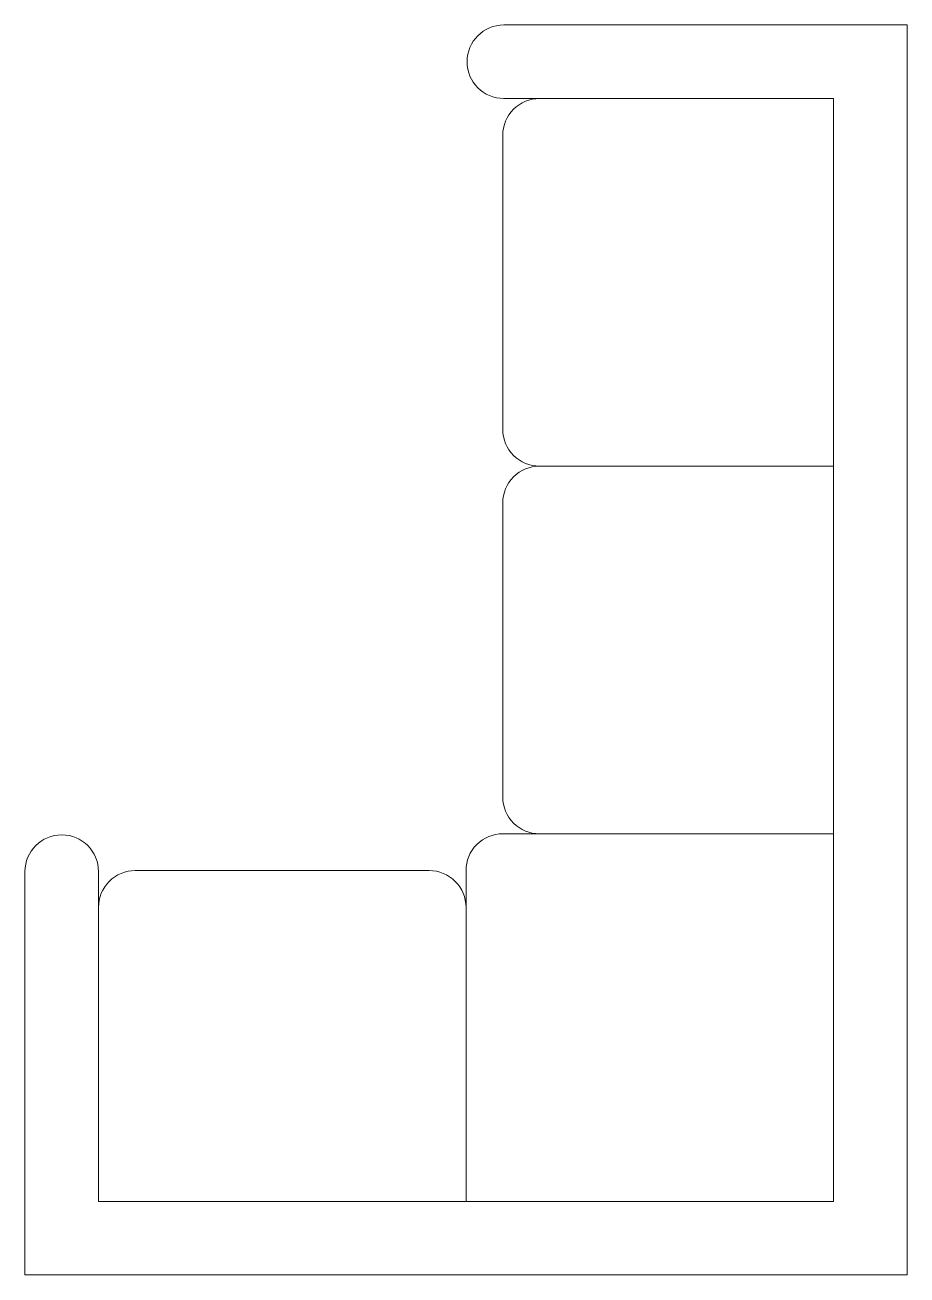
# Model space of a CAD drawing. Header units: millimetres. Extents: x 65.56 to 67, y 160.37 to 162.41.
import ezdxf

# ---------------------------------------------------------------- set-up
doc = ezdxf.new("R2010")
doc.units = ezdxf.units.MM
doc.layers.add('ARREDI', color=7, linetype='Continuous', lineweight=9)

# ---------------------------------------------------------------- blocks, each defined once
blk = doc.blocks.new('*U40')
at = {"color": 0}
for p, q in [((0, -54.86), (0, 0)), ((0, 0), (170, 0)), ((170, -120), (170, 0)), ((10, -10), (10, -54.86)), ((110, -10), (10, -10)), ((160, -60), (160, -110)), ((160, -110), (115.14, -110)), ((115.14, -120), (170, -120))]:
    blk.add_line(p, q, dxfattribs=at)
for points in [[(55, -55), (15, -55, -0.414214), (10, -50), (10, -10), (60, -10), (60, -50, -0.414214)], [(105, -55), (65, -55, -0.414214), (60, -50), (60, -10), (110, -10), (110, -50, -0.414214)], [(160, -10), (110, -10), (110, -55, 0.414214), (115, -60), (160, -60)], [(115, -65), (115, -105, 0.414214), (120, -110), (160, -110), (160, -60), (120, -60, 0.414214)]]:
    blk.add_lwpolyline(points, format="xyb", close=True, dxfattribs=at)
for centre, start, end in [((5, -54.86), 180, 0), ((115.14, -115), 90, 270)]:
    blk.add_arc(centre, 5, start, end, dxfattribs=at)

msp = doc.modelspace()

# ---------------------------------------------------------------- block references
at = {"layer": 'ARREDI', "xscale": 0.01199995481060715, "yscale": 0.01199995481060715, "zscale": 0.01199995481060715, "rotation": 270}
msp.add_blockref('*U40', (67.0024, 162.4122), dxfattribs=at)

doc.saveas('drawing.dxf')
